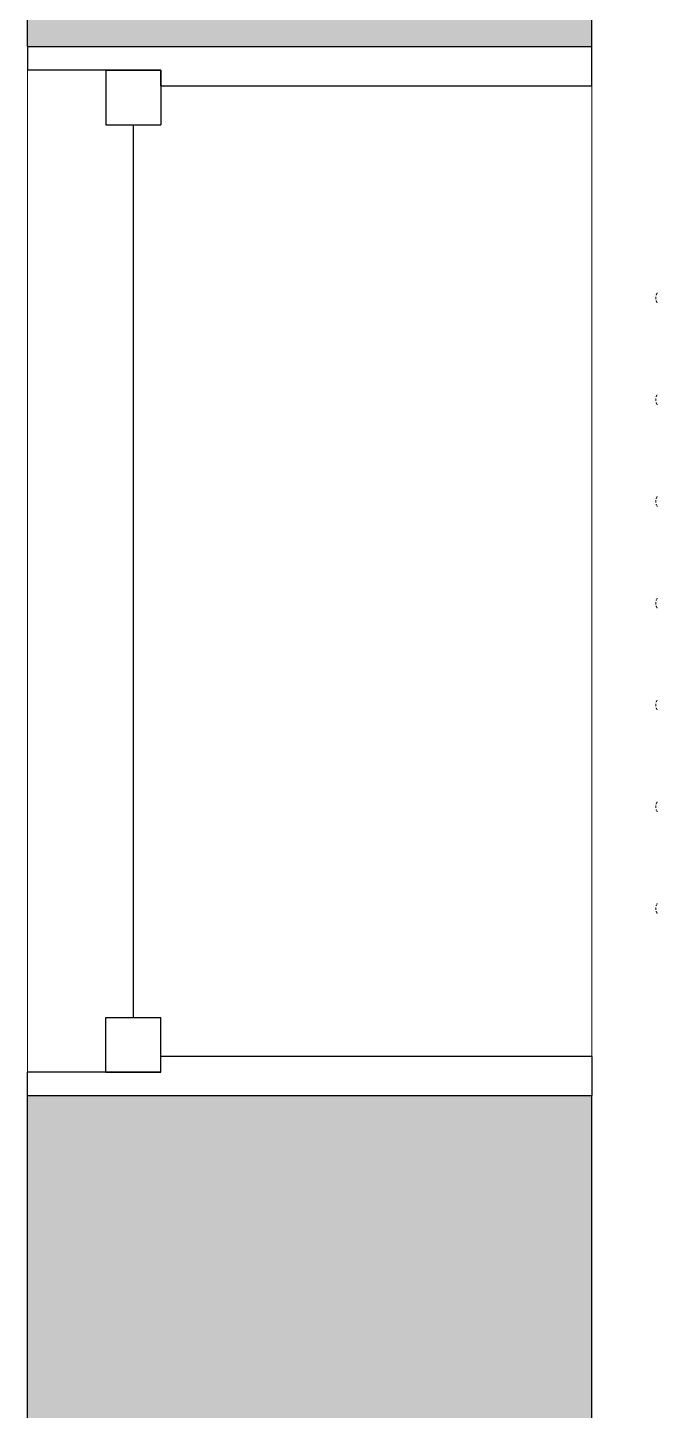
# Model space of a CAD drawing. Header units: inches. Extents: x -1176 to 1507, y -2587 to 978.
# Drawn here: x -1035.06 to -1014.97, y -577.98 to -533.83 of the extents above; entities that cross this region are included whole.
import ezdxf

# ---------------------------------------------------------------- set-up
doc = ezdxf.new("R2010")
doc.units = ezdxf.units.IN
doc.header["$MEASUREMENT"] = 0
for name, color, linetype, lineweight in [('A-GENM', 13, 'Continuous', 18), ('A-GLAZ', 151, 'Continuous', 18), ('A-WALL', 113, 'Continuous', 18), ('A-WALL-PATT', 111, 'Continuous', 18)]:
    doc.layers.add(name, color=color, linetype=linetype, lineweight=lineweight)

# ---------------------------------------------------------------- blocks, each defined once
blk = doc.blocks.new('Double Hung - medium 2_ 91_2_-6826449-2nd Floor Construction')
at = {"layer": 'A-GLAZ', "color": 8, "lineweight": 30}
for p, q in [((-16.75, 9), (-16, 9)), ((-16, 4.75), (-16, 9)), ((16, 4.75), (16, 9)), ((16.75, 9), (16, 9)), ((-16, 6.5), (-16, 4.75)), ((-16, 6.5), (-14.25, 6.5)), ((-14.25, 6.5), (-14.25, 4.75)), ((14.25, 6.5), (14.25, 4.75)), ((16, 6.5), (14.25, 6.5)), ((16, 6.5), (16, 4.75)), ((-14.25, 5.625), (14.25, 5.625)), ((-16, 4.75), (-14.25, 4.75)), ((-16, 4.75), (-15.5, 4.75)), ((-15.5, -9), (-15.5, 4.75)), ((16, 4.75), (14.25, 4.75)), ((15.5, 4.75), (16, 4.75)), ((15.5, 4.75), (15.5, -9)), ((-15.5, -9), (-16.75, -9)), ((15.5, -9), (16.75, -9))]:
    blk.add_line(p, q, dxfattribs=at)
blk = doc.blocks.new('Cast_Iron_Radiator_8182 - Cast_Iron_Radiator_8182-V57-2nd Floor Construction')
at = {"layer": 'A-GENM', "lineweight": 9}
for p, q in [((-5.787, -4.933), (-5.75, -4.933)), ((-5.75, -4.933), (-5.713, -4.933)), ((-2.537, -4.933), (-2.5, -4.933)), ((-2.5, -4.933), (-2.463, -4.933)), ((0.713, -4.933), (0.75, -4.933)), ((0.75, -4.933), (0.787, -4.933)), ((3.963, -4.933), (4, -4.933)), ((4, -4.933), (4.037, -4.933)), ((7.213, -4.933), (7.25, -4.933)), ((7.25, -4.933), (7.287, -4.933)), ((10.463, -4.933), (10.5, -4.933)), ((10.5, -4.933), (10.537, -4.933)), ((13.713, -4.933), (13.75, -4.933)), ((13.75, -4.933), (13.787, -4.933))]:
    blk.add_line(p, q, dxfattribs=at)
at = {"layer": 'A-GENM', "lineweight": 9, "flags": 128}
for points in [[(-5.886, -4.904), (-5.892, -4.9), (-5.898, -4.896), (-5.904, -4.891), (-5.909, -4.887)], [(-5.838, -4.925), (-5.845, -4.923), (-5.852, -4.921), (-5.859, -4.918), (-5.866, -4.915), (-5.873, -4.912)], [(-5.628, -4.912), (-5.635, -4.915), (-5.642, -4.918), (-5.649, -4.921), (-5.656, -4.924), (-5.663, -4.926)], [(-5.591, -4.887), (-5.597, -4.892), (-5.603, -4.896), (-5.609, -4.901), (-5.615, -4.905)], [(-2.636, -4.904), (-2.642, -4.9), (-2.648, -4.896), (-2.654, -4.891), (-2.659, -4.887)], [(-2.588, -4.925), (-2.595, -4.923), (-2.602, -4.921), (-2.609, -4.918), (-2.616, -4.915), (-2.623, -4.912)], [(-2.378, -4.912), (-2.385, -4.915), (-2.392, -4.918), (-2.399, -4.921), (-2.406, -4.924), (-2.413, -4.926)], [(-2.341, -4.887), (-2.347, -4.892), (-2.353, -4.896), (-2.359, -4.901), (-2.365, -4.905)], [(0.614, -4.904), (0.608, -4.9), (0.602, -4.896), (0.596, -4.891), (0.591, -4.887)], [(0.662, -4.925), (0.655, -4.923), (0.648, -4.921), (0.641, -4.918), (0.634, -4.915), (0.627, -4.912)], [(0.872, -4.912), (0.865, -4.915), (0.858, -4.918), (0.851, -4.921), (0.844, -4.924), (0.837, -4.926)], [(0.909, -4.887), (0.903, -4.892), (0.897, -4.896), (0.891, -4.901), (0.885, -4.905)], [(3.864, -4.904), (3.858, -4.9), (3.852, -4.896), (3.846, -4.891), (3.841, -4.887)], [(3.912, -4.925), (3.905, -4.923), (3.898, -4.921), (3.891, -4.918), (3.884, -4.915), (3.877, -4.912)], [(4.122, -4.912), (4.115, -4.915), (4.108, -4.918), (4.101, -4.921), (4.094, -4.924), (4.087, -4.926)], [(4.159, -4.887), (4.153, -4.892), (4.147, -4.896), (4.141, -4.901), (4.135, -4.905)], [(7.114, -4.904), (7.108, -4.9), (7.102, -4.896), (7.096, -4.891), (7.091, -4.887)], [(7.162, -4.925), (7.155, -4.923), (7.148, -4.921), (7.141, -4.918), (7.134, -4.915), (7.127, -4.912)], [(7.372, -4.912), (7.365, -4.915), (7.358, -4.918), (7.351, -4.921), (7.344, -4.924), (7.337, -4.926)], [(7.409, -4.887), (7.403, -4.892), (7.397, -4.896), (7.391, -4.901), (7.385, -4.905)], [(10.364, -4.904), (10.358, -4.9), (10.352, -4.896), (10.346, -4.891), (10.341, -4.887)], [(10.412, -4.925), (10.405, -4.923), (10.398, -4.921), (10.391, -4.918), (10.384, -4.915), (10.377, -4.912)], [(10.622, -4.912), (10.615, -4.915), (10.608, -4.918), (10.601, -4.921), (10.594, -4.924), (10.587, -4.926)], [(10.659, -4.887), (10.653, -4.892), (10.647, -4.896), (10.641, -4.901), (10.635, -4.905)], [(13.614, -4.904), (13.608, -4.9), (13.602, -4.896), (13.596, -4.891), (13.591, -4.887)], [(13.662, -4.925), (13.655, -4.923), (13.648, -4.921), (13.641, -4.918), (13.634, -4.915), (13.627, -4.912)], [(13.872, -4.912), (13.865, -4.915), (13.858, -4.918), (13.851, -4.921), (13.844, -4.924), (13.837, -4.926)], [(13.909, -4.887), (13.903, -4.892), (13.897, -4.896), (13.891, -4.901), (13.885, -4.905)]]:
    blk.add_lwpolyline(points, dxfattribs=at)

msp = doc.modelspace()

# ---------------------------------------------------------------- hatches: boundary and pattern name
at = {"layer": 'A-WALL-PATT'}
h = msp.add_hatch(color=250, dxfattribs=at)
h.paths.add_polyline_path([(-1017.062, -1275.185), (-1017.062, -1210.935), (-1035.062, -1210.935), (-1035.062, -1275.185)], flags=0)
h.paths.add_polyline_path([(-1017.062, -1169.435), (-1017.062, -1003.935), (-1035.062, -1003.935), (-1035.062, -1169.435)], flags=0)
h.paths.add_polyline_path([(-1017.062, -962.435), (-1017.062, -859.935), (-1035.062, -859.935), (-1035.062, -962.435)], flags=0)
h.paths.add_polyline_path([(-1017.062, -818.435), (-1017.062, -715.935), (-1035.062, -715.935), (-1035.062, -818.435)], flags=0)
h.paths.add_polyline_path([(-1017.062, -674.435), (-1017.062, -567.935), (-1035.062, -567.935), (-1035.062, -674.435)], flags=0)
h.paths.add_polyline_path([(-1035.062, -534.435), (-1017.062, -534.435), (-1017.062, -425.685), (-1035.062, -425.685), (-1035.062, -498.557)], flags=0)
h.paths.add_polyline_path([(-1017.062, -388.685), (-1017.062, -275.185), (-1035.062, -275.185), (-1035.062, -388.685)], flags=0)
h.paths.add_polyline_path([(-1017.062, -239.185), (-1017.062, -119.495), (-1035.062, -119.495), (-1035.062, -239.185)], flags=0)
h.paths.add_polyline_path([(-1035.062, -83.495), (-1017.062, -83.495), (-1017.062, 16.255), (-1035.062, 16.255), (-1035.062, -8.745)], flags=0)

# ---------------------------------------------------------------- linework, layer by layer
at = {"layer": 'A-WALL', "color": 8, "lineweight": 30}
for p, q in [((-1035.062, -534.435), (-1035.062, -425.685)), ((-1017.062, -534.435), (-1017.062, -497.489)), ((-1035.062, -534.435), (-1017.062, -534.435)), ((-1035.062, -674.435), (-1035.062, -567.935)), ((-1035.062, -567.935), (-1017.062, -567.935)), ((-1017.062, -674.435), (-1017.062, -567.935))]:
    msp.add_line(p, q, dxfattribs=at)
at = {"layer": 'A-WALL', "lineweight": 9}
for p, q in [((-1035.062, -567.935), (-1035.062, -534.435)), ((-1017.062, -534.435), (-1017.062, -567.935))]:
    msp.add_line(p, q, dxfattribs=at)

# ---------------------------------------------------------------- block references
at = {"layer": 'A-GENM', "lineweight": 9, "rotation": 269.9999999999999}
msp.add_blockref('Cast_Iron_Radiator_8182 - Cast_Iron_Radiator_8182-V57-2nd Floor Construction', (-1010.08, -548.21), dxfattribs=at)
at = {"layer": 'A-GLAZ', "rotation": 89.99999999999991}
msp.add_blockref('Double Hung - medium 2_ 91_2_-6826449-2nd Floor Construction', (-1026.062, -551.185), dxfattribs=at)

doc.saveas('drawing.dxf')
